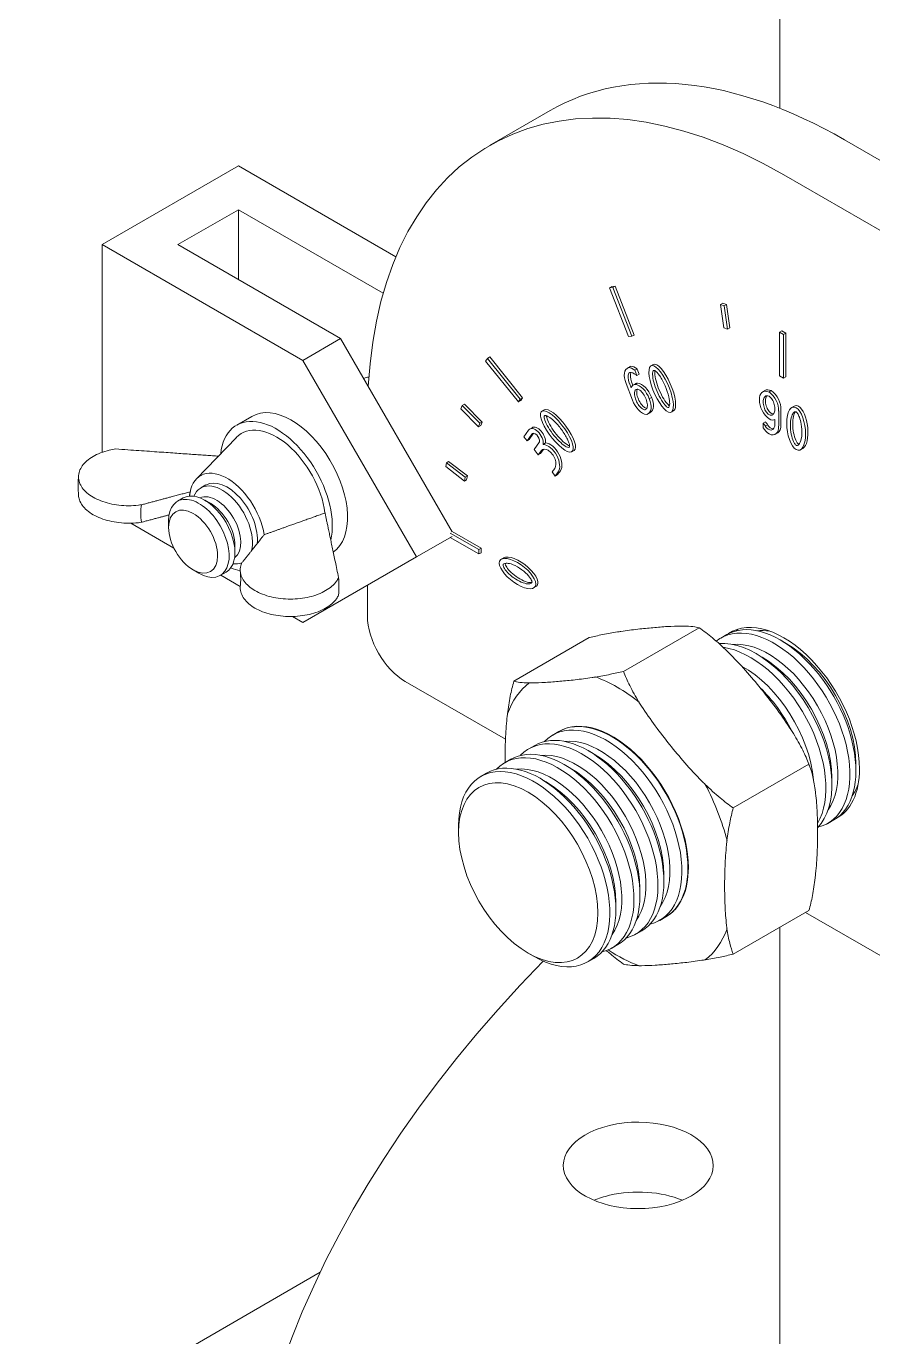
# Model space of a CAD drawing. Header units: inches. Extents: x -350577 to -266477, y -437959 to -377535.
# Drawn here: x -275366.5 to -275287.4, y -409727 to -409604.5 of the extents above; entities that cross this region are included whole.
import ezdxf

# ---------------------------------------------------------------- set-up
doc = ezdxf.new("R2010")
doc.units = ezdxf.units.IN
doc.header["$MEASUREMENT"] = 0
doc.layers.add('ORGINAL (itatec)', color=3, linetype='Continuous', lineweight=9)

msp = doc.modelspace()

# ---------------------------------------------------------------- linework, layer by layer
at = {"layer": 'ORGINAL (itatec)', "extrusion": (-5.55112e-17, 0.816497, 0.57735)}
for p, q in [((-275296.08, -409612.22), (-275296.08, -409468.18)), ((-275323.22, -409615.7), (-275317.56, -409612.43)), ((-275290.06, -409615.16), (-275280.87, -409620.46)), ((-275346.66, -409617.6), (-275359.39, -409624.95)), ((-275331.95, -409626.1), (-275346.66, -409617.6)), ((-275286.53, -409623.73), (-275295.72, -409618.42)), ((-275352.32, -409624.95), (-275346.66, -409621.69)), ((-275346.66, -409621.69), (-275333.14, -409629.49)), ((-275346.66, -409628.22), (-275346.66, -409621.69)), ((-275359.39, -409624.95), (-275340.65, -409635.77)), ((-275359.39, -409644.36), (-275359.39, -409624.95)), ((-275337.12, -409633.73), (-275352.32, -409624.95)), ((-275311.78, -409628.87), (-275312, -409628.99)), ((-275311.69, -409628.96), (-275312, -409628.99)), ((-275312, -409628.99), (-275310.23, -409633.55)), ((-275311.78, -409628.87), (-275311.48, -409628.84)), ((-275311.48, -409628.84), (-275311.69, -409628.96)), ((-275309.92, -409633.52), (-275311.69, -409628.96)), ((-275311.48, -409628.84), (-275309.71, -409633.4)), ((-275301.42, -409630.42), (-275301.63, -409630.54)), ((-275301.63, -409630.54), (-275301.32, -409632.73)), ((-275301.28, -409630.67), (-275301.63, -409630.54)), ((-275301.42, -409630.42), (-275301.07, -409630.55)), ((-275301.07, -409630.55), (-275301.28, -409630.67)), ((-275300.98, -409632.86), (-275301.28, -409630.67)), ((-275301.07, -409630.55), (-275300.76, -409632.74)), ((-275309.71, -409633.4), (-275309.92, -409633.52)), ((-275301.32, -409632.73), (-275300.98, -409632.86)), ((-275300.76, -409632.74), (-275300.98, -409632.86)), ((-275295.9, -409633.02), (-275296.11, -409633.14)), ((-275296.11, -409633.14), (-275296.11, -409637.22)), ((-275295.76, -409633.34), (-275296.11, -409633.14)), ((-275295.9, -409633.02), (-275295.54, -409633.22)), ((-275295.54, -409633.22), (-275295.76, -409633.34)), ((-275295.76, -409637.43), (-275295.76, -409633.34)), ((-275295.54, -409633.22), (-275295.54, -409637.3)), ((-275340.65, -409635.77), (-275337.12, -409633.73)), ((-275337.12, -409633.73), (-275326.69, -409651.79)), ((-275310.23, -409633.55), (-275309.92, -409633.52)), ((-275330.04, -409654.14), (-275340.65, -409635.77)), ((-275323.4, -409635.58), (-275323.58, -409635.83)), ((-275323.58, -409635.83), (-275320.52, -409639.64)), ((-275323.19, -409635.45), (-275323.4, -409635.58)), ((-275320.34, -409639.39), (-275323.4, -409635.58)), ((-275323.19, -409635.45), (-275320.13, -409639.26)), ((-275310.12, -409636.37), (-275310.33, -409636.49)), ((-275310.01, -409636.32), (-275310.22, -409636.45)), ((-275310.08, -409636.91), (-275310.2, -409636.97)), ((-275309.42, -409636.58), (-275309.64, -409636.7)), ((-275309.45, -409637.17), (-275309.64, -409636.7)), ((-275309.24, -409637.05), (-275309.45, -409637.17)), ((-275309.42, -409636.58), (-275309.24, -409637.05)), ((-275307.92, -409636.16), (-275308.13, -409636.28)), ((-275310.45, -409637.92), (-275309.85, -409639.49)), ((-275309.98, -409638.35), (-275310.15, -409637.9)), ((-275309.94, -409637.77), (-275309.82, -409638.09)), ((-275309.56, -409637.94), (-275309.77, -409638.06)), ((-275309.41, -409637.89), (-275309.62, -409638.01)), ((-275296.11, -409637.22), (-275295.76, -409637.43)), ((-275295.54, -409637.3), (-275295.76, -409637.43)), ((-275320.52, -409639.64), (-275320.34, -409639.39)), ((-275320.3, -409639.51), (-275320.52, -409639.64)), ((-275320.13, -409639.26), (-275320.34, -409639.39)), ((-275320.13, -409639.26), (-275320.3, -409639.51)), ((-275308.09, -409639.23), (-275308.3, -409639.35)), ((-275297.49, -409638.59), (-275297.7, -409638.71)), ((-275296.89, -409638.6), (-275297.1, -409638.72)), ((-275325.77, -409640), (-275325.89, -409640.31)), ((-275325.89, -409640.31), (-275324.23, -409641.97)), ((-275325.56, -409639.87), (-275325.77, -409640)), ((-275324.11, -409641.65), (-275325.77, -409640)), ((-275325.56, -409639.87), (-275323.9, -409641.53)), ((-275318.1, -409640.39), (-275318.32, -409640.51)), ((-275308.2, -409640.66), (-275308.41, -409640.78)), ((-275306.02, -409640.48), (-275306.23, -409640.6)), ((-275296.2, -409641.9), (-275296.2, -409640.5)), ((-275295.99, -409640.38), (-275295.99, -409641.78)), ((-275294.76, -409640.05), (-275294.98, -409640.17)), ((-275346.83, -409641.81), (-275345.41, -409641)), ((-275324.23, -409641.97), (-275324.11, -409641.65)), ((-275324.02, -409641.85), (-275324.23, -409641.97)), ((-275323.9, -409641.53), (-275324.11, -409641.65)), ((-275323.9, -409641.53), (-275324.02, -409641.85)), ((-275297.43, -409641.52), (-275297.65, -409641.64)), ((-275297.65, -409641.64), (-275297.65, -409642.07)), ((-275297.24, -409641.78), (-275297.45, -409641.9)), ((-275296.55, -409641.3), (-275296.55, -409641.7)), ((-275350.6, -409646.84), (-275346.86, -409642.98)), ((-275319.57, -409642.3), (-275320.01, -409642.92)), ((-275320.01, -409642.92), (-275319.71, -409643.29)), ((-275319.71, -409643.29), (-275319.27, -409642.67)), ((-275319.5, -409643.17), (-275319.71, -409643.29)), ((-275319.09, -409642.58), (-275319.5, -409643.17)), ((-275319.24, -409642.06), (-275319.45, -409642.19)), ((-275296.72, -409642.19), (-275296.9, -409642.3)), ((-275296.29, -409642.53), (-275296.5, -409642.66)), ((-275318.54, -409643.37), (-275319.05, -409644.11)), ((-275319.05, -409644.11), (-275318.66, -409644.6)), ((-275318.66, -409644.6), (-275318.4, -409644.22)), ((-275318.45, -409644.47), (-275318.66, -409644.6)), ((-275318.18, -409644.1), (-275318.45, -409644.47)), ((-275317.98, -409643.49), (-275318.19, -409643.62)), ((-275315.31, -409644.19), (-275315.52, -409644.31)), ((-275293.94, -409644), (-275294.16, -409644.12)), ((-275327.24, -409645.33), (-275327.3, -409645.69)), ((-275327.3, -409645.69), (-275325.56, -409647.05)), ((-275327.03, -409645.21), (-275327.24, -409645.33)), ((-275325.5, -409646.69), (-275327.24, -409645.33)), ((-275327.03, -409645.21), (-275325.28, -409646.57)), ((-275325.56, -409647.05), (-275325.5, -409646.69)), ((-275325.35, -409646.93), (-275325.56, -409647.05)), ((-275325.28, -409646.57), (-275325.5, -409646.69)), ((-275325.28, -409646.57), (-275325.35, -409646.93)), ((-275317.12, -409645.86), (-275317.37, -409646.2)), ((-275317.37, -409646.2), (-275317.07, -409646.58)), ((-275317.07, -409646.58), (-275316.8, -409646.2)), ((-275316.85, -409646.45), (-275317.07, -409646.58)), ((-275316.59, -409646.08), (-275316.85, -409646.45)), ((-275349.72, -409647.41), (-275350.19, -409647.68)), ((-275351.82, -409648.62), (-275352.36, -409648.94)), ((-275349.28, -409649.13), (-275349.82, -409648.82)), ((-275356.72, -409650.99), (-275352.7, -409653.31)), ((-275353.19, -409651.39), (-275353.19, -409650.77)), ((-275326.7, -409651.77), (-275324, -409653.33)), ((-275330.04, -409654.14), (-275326.71, -409652.22)), ((-275324.22, -409653.45), (-275326.89, -409651.91)), ((-275326.88, -409652.32), (-275324.22, -409653.86)), ((-275346.99, -409653.09), (-275346.99, -409653.72)), ((-275340.65, -409660.27), (-275330.04, -409654.14)), ((-275324, -409653.33), (-275324.22, -409653.45)), ((-275324.22, -409653.86), (-275324.22, -409653.45)), ((-275324, -409653.74), (-275324.22, -409653.86)), ((-275324, -409653.33), (-275324, -409653.74)), ((-275321.89, -409654.23), (-275322.11, -409654.35)), ((-275350.9, -409655.35), (-275350.36, -409655.67)), ((-275347.82, -409655.55), (-275348.36, -409655.87)), ((-275348.32, -409655.84), (-275346.5, -409656.89)), ((-275334.61, -409659.66), (-275334.61, -409656.78)), ((-275318.88, -409656.91), (-275319.09, -409657.04)), ((-275341.62, -409659.71), (-275340.65, -409660.27)), ((-275303.64, -409660.76), (-275310.69, -409664.83)), ((-275303.64, -409660.76), (-275303.64, -409660.76)), ((-275303.64, -409660.76), (-275303.64, -409660.76)), ((-275301.06, -409661.4), (-275301.62, -409661.72)), ((-275313.89, -409661.68), (-275320.94, -409665.75)), ((-275313.89, -409661.68), (-275313.89, -409661.68)), ((-275295.5, -409662.22), (-275296.06, -409661.89)), ((-275297.74, -409663.51), (-275298.3, -409663.19)), ((-275310.69, -409664.83), (-275310.69, -409664.83)), ((-275310.69, -409664.83), (-275310.69, -409664.83)), ((-275321.72, -409671.18), (-275331.08, -409665.78)), ((-275320.94, -409665.75), (-275320.94, -409665.75)), ((-275320.94, -409665.75), (-275320.94, -409665.75)), ((-275319.5, -409665.91), (-275319.5, -409665.91)), ((-275313.31, -409665.36), (-275313.31, -409665.36)), ((-275309.25, -409667.7), (-275309.25, -409667.7)), ((-275316.75, -409670.46), (-275317.31, -409670.78)), ((-275311.19, -409671.28), (-275311.75, -409670.95)), ((-275318.99, -409671.75), (-275319.55, -409672.07)), ((-275313.43, -409672.57), (-275313.99, -409672.25)), ((-275321.23, -409673.04), (-275321.79, -409673.37)), ((-275315.67, -409673.86), (-275316.23, -409673.54)), ((-275293.38, -409673.52), (-275300.44, -409677.59)), ((-275293.38, -409673.52), (-275293.38, -409673.52)), ((-275293.38, -409673.52), (-275293.38, -409673.52)), ((-275288.99, -409673.49), (-275288.99, -409674.14)), ((-275323.48, -409674.34), (-275324.04, -409674.66)), ((-275317.92, -409675.16), (-275318.48, -409674.83)), ((-275291.23, -409674.79), (-275291.23, -409675.43)), ((-275303.06, -409675.4), (-275303.06, -409675.4)), ((-275300.44, -409677.59), (-275300.44, -409677.59)), ((-275300.44, -409677.59), (-275300.44, -409677.59)), ((-275291.06, -409678.72), (-275291.62, -409679.04)), ((-275326.11, -409679.89), (-275326.11, -409679.24)), ((-275301.03, -409680.64), (-275301.03, -409680.64)), ((-275304.68, -409682.55), (-275304.68, -409683.2)), ((-275306.92, -409683.85), (-275306.92, -409684.49)), ((-275309.16, -409685.14), (-275309.16, -409685.79)), ((-275311.4, -409686.43), (-275311.4, -409687.08)), ((-275293.38, -409687.19), (-275300.44, -409691.26)), ((-275168.44, -409759.68), (-275293.69, -409687.36)), ((-275293.38, -409687.19), (-275293.38, -409687.19)), ((-275306.75, -409687.78), (-275307.31, -409688.1)), ((-275308.99, -409689.07), (-275309.55, -409689.39)), ((-275301.03, -409688.89), (-275301.03, -409688.89)), ((-275296.08, -409758.56), (-275296.08, -409688.75)), ((-275311.23, -409690.37), (-275311.79, -409690.69)), ((-275319.6, -409691.16), (-275319.04, -409691.49)), ((-275313.48, -409691.66), (-275314.04, -409691.98)), ((-275310.69, -409692.18), (-275310.69, -409692.18)), ((-275310.69, -409692.18), (-275310.69, -409692.18)), ((-275303.06, -409691.78), (-275303.06, -409691.78)), ((-275300.44, -409691.26), (-275300.44, -409691.26)), ((-275300.44, -409691.26), (-275300.44, -409691.26)), ((-275607.95, -409876.26), (-275339.02, -409720.99))]:
    msp.add_line(p, q, dxfattribs=at)
at = {"layer": 'ORGINAL (itatec)'}
for centre, major_axis, ratio, start_param, end_param in [((-275295.72, -409663.33), (-27.5, 47.63), 0.57735, -0.785398, 0.724686), ((-275309.61, -409637.74), (-0.72, 1.25), 0.57735, -0.141741, 1.388186), ((-275309.84, -409637.47), (-0.563, 0.975), 0.57735, -1.039213, -0.276104), ((-275309.19, -409637.71), (0.61, -1.06), 0.57735, -2.70832, -1.832596), ((-275307.18, -409638.44), (-0.92, 2.17), 0.312199, -3.242125545073279, 3.041059762106308), ((-275309.21, -409639.04), (-0.563, 0.976), 0.57735, -0.24748, 0.515602), ((-275309.22, -409639.33), (-0.72, 1.25), 0.57735, -1.90853, -0.385113), ((-275308.93, -409639.51), (0.72, -1.25), 0.57735, -1.91397, -0.379673), ((-275309.13, -409639.53), (0.72, -1.24), 0.57735, -0.145127, 1.391573), ((-275296.98, -409639.96), (-0.72, 1.24), 0.57735, -0.668726, 0.867974), ((-275296.97, -409640.15), (0.72, -1.25), 0.57735, -2.432129, -0.908712), ((-275297.22, -409639.82), (-0.72, 1.25), 0.57735, -2.437569, -0.903272), ((-275316.92, -409642.41), (1.42, -1.88), 0.312199, -3.041059762106488, 3.242125545073098), ((-275294.57, -409642.15), (0.27, -2.02), 0.416622, -3.452255772542332, 2.830929534637255), ((-275318.93, -409643.1), (-0.525, 0.909), 0.57735, -2.468655, 0.261799), ((-275295.18, -409639.06), (2.8, -4.85), 0.57735, -1.391026, -1.332671), ((-275296.91, -409641.5), (0.374, -0.648), 0.57735, -1.465033, -0.388064), ((-275297.11, -409640.32), (0.563, -0.976), 0.57735, -0.771079, -0.007997), ((-275297.22, -409641.41), (0.72, -1.25), 0.57735, -0.665339, 0.864588), ((-275297.09, -409641.73), (0.563, -0.975), 0.57735, -1.562812, -0.799703), ((-275317.75, -409645.03), (0.77, -1.34), 0.57735, 0.261799, 2.773011), ((-275317.54, -409644.9), (-0.528, 0.915), 0.57735, 0.202222, 0.261799), ((-275349.82, -409652.09), (2, -3.46), 0.57735, 0, 3.141593), ((-275347.72, -409650.88), (2.5, -4.33), 0.57735, -2.557552, -2.454819), ((-275348.19, -409651.15), (-2, 3.46), 0.57735, -2.61801, 0.418799), ((-275351.04, -409652.79), (3.36, -5.81), 0.57735, -2.505781, -2.206608), ((-275350.36, -409652.4), (2, -3.46), 0.57735, -0.785398, 3.926991), ((-275350.9, -409652.71), (-1.62, 2.8), 0.57735, 0.785398, 7.068583), ((-275348.73, -409651.46), (1.62, -2.8), 0.57735, 0.060108, 3.081485), ((-275349.28, -409651.77), (-1.62, 2.8), 0.57735, -2.356194, -0.785398), ((-275320.6, -409655.69), (1.62, -1.25), 0.416622, -2.830929534637253, 3.452255772542333), ((-275348.19, -409651.15), (2, -3.46), 0.57735, -0.418799, -0.077967), ((-275347.72, -409650.88), (-7.38, 12.78), 0.57735, -2.424005, -2.288384), ((-275331.08, -409661.7), (2.5, -4.33), 0.57735, -2.356194, -0.785398), ((-275296.06, -409670.06), (5, -8.66), 0.57735, 0, 3.141593), ((-275296.62, -409670.38), (5, -8.66), 0.57735, -0.168937, 3.228481), ((-275294.38, -409669.09), (-5, 8.66), 0.57735, 0.13473, 0.168937), ((-275294.94, -409669.41), (-4.6, 7.97), 0.57735, -0.458989, -0.249616), ((-275298.3, -409671.35), (5, -8.66), 0.57735, 0.159715, 2.869596), ((-275298.86, -409671.67), (5, -8.66), 0.57735, 0.309801, 2.721243), ((-275297.18, -409670.7), (4.6, -7.97), 0.57735, 0.249616, 2.891976), ((-275299.42, -409672), (-4.6, 7.97), 0.57735, -2.25771, -0.746253), ((-275311.28, -409678.85), (-7.68, 13.3), 0.57735, 0.073563, 0.450035), ((-275311.28, -409678.85), (-7.68, 13.3), 0.57735, -0.973634, -0.597162), ((-275311.75, -409679.12), (5, -8.66), 0.57735, 0, 3.141593), ((-275312.31, -409679.44), (5, -8.66), 0.57735, -0.168937, 3.310529), ((-275310.07, -409678.15), (-5, 8.66), 0.57735, 0.164456, 0.168937), ((-275310.63, -409678.47), (-4.6, 7.97), 0.57735, -0.269906, -0.249616), ((-275316.23, -409681.71), (5, -8.66), 0.57735, 0, 3.141593), ((-275314.55, -409680.73), (5, -8.66), 0.57735, -0.168937, 3.310529), ((-275313.99, -409680.41), (5, -8.66), 0.57735, 0, 3.141593), ((-275312.87, -409679.76), (4.6, -7.97), 0.57735, 0.249616, 2.891976), ((-275316.79, -409682.03), (5, -8.66), 0.57735, -0.168937, 3.310529), ((-275315.11, -409681.06), (4.6, -7.97), 0.57735, 0.249616, 2.891976), ((-275319.04, -409683.32), (5, -8.66), 0.57735, -0.785398, 3.926991), ((-275318.48, -409683), (5, -8.66), 0.57735, 0, 3.141593), ((-275317.36, -409682.35), (4.6, -7.97), 0.57735, 0.249616, 2.891976), ((-275319.6, -409683.65), (4.6, -7.97), 0.57735, -0.785398, 5.497787), ((-275311.28, -409678.85), (-7.68, 13.3), 0.57735, -2.020832, -1.64436), ((-275294.94, -409669.41), (4.6, -7.97), 0.57735, 0.249616, 0.458989), ((-275294.38, -409669.09), (5, -8.66), 0.57735, -0.168937, -0.13473), ((-275310.63, -409678.47), (4.6, -7.97), 0.57735, 0.249616, 0.269906), ((-275310.07, -409678.15), (5, -8.66), 0.57735, -0.168937, -0.164456), ((-275311.28, -409678.85), (7.68, -13.3), 0.57735, 0.073563, 0.450035), ((-275311.28, -409678.85), (7.68, -13.3), 0.57735, -0.863404, -0.597162), ((-275124.08, -409755.29), (-223, 0), 0.57735, -0.514678, 1.963495), ((-275309.32, -409711), (7, 0), 0.57735, -4.31969, 1.963495)]:
    msp.add_ellipse(centre, major_axis=major_axis, ratio=ratio, start_param=start_param, end_param=end_param, dxfattribs=at)
at = {"layer": 'ORGINAL (itatec)', "extrusion": (3.29081e-16, 3.18193e-16, -1)}
msp.add_ellipse((-275290.06, -409660.06), major_axis=(-27.5, 47.63), ratio=0.57735, start_param=0, end_param=0.785398, dxfattribs=at)
at = {"layer": 'ORGINAL (itatec)', "extrusion": (6.09555e-17, 2.27489e-16, -1)}
msp.add_ellipse((-275309.41, -409637.83), major_axis=(-0.61, 1.06), ratio=0.57735, start_param=-1.308997, end_param=-0.372984, dxfattribs=at)
at = {"layer": 'ORGINAL (itatec)', "extrusion": (3.494e-16, 3.94022e-16, -1)}
for centre, major_axis, start_param, end_param in [((-275309.77, -409637.58), (-0.374, 0.648), -0.160598, 0.941434), ((-275310.69, -409678.51), (-8.37, 14.5), -0.261825, -0.261774)]:
    msp.add_ellipse(centre, major_axis=major_axis, ratio=0.57735, start_param=start_param, end_param=end_param, dxfattribs=at)
at = {"layer": 'ORGINAL (itatec)', "extrusion": (2.05178e-16, 3.10756e-16, -1)}
msp.add_ellipse((-275309.4, -409637.62), major_axis=(-0.72, 1.25), ratio=0.57735, start_param=0, end_param=0.141741, dxfattribs=at)
at = {"layer": 'ORGINAL (itatec)', "extrusion": (-1.55378e-16, 1.02589e-16, -1)}
msp.add_ellipse((-275309.62, -409637.35), major_axis=(-0.563, 0.975), ratio=0.57735, start_param=0.276104, end_param=1.039213, dxfattribs=at)
at = {"layer": 'ORGINAL (itatec)', "extrusion": (1.60822e-16, 2.21048e-16, -1)}
msp.add_ellipse((-275309.78, -409641.54), major_axis=(2.8, -4.85), ratio=0.57735, start_param=-2.33252, end_param=-2.274166, dxfattribs=at)
at = {"layer": 'ORGINAL (itatec)', "extrusion": (1.46979e-16, 3.63966e-16, -1)}
msp.add_ellipse((-275306.97, -409638.32), major_axis=(-0.92, 2.17), ratio=0.312199, start_param=-0.03826, end_param=3.103332, dxfattribs=at)
at = {"layer": 'ORGINAL (itatec)', "extrusion": (2.53252e-16, 3.38511e-16, -1)}
for centre, major_axis, start_param, end_param in [((-275332.52, -409642.1), (-2.62, 4.55), 0.067395, 0.227537), ((-275297.74, -409671.03), (4.6, -7.97), -2.356194, -0.785398)]:
    msp.add_ellipse(centre, major_axis=major_axis, ratio=0.57735, start_param=start_param, end_param=end_param, dxfattribs=at)
at = {"layer": 'ORGINAL (itatec)', "extrusion": (5.72369e-17, 2.89441e-16, -1)}
for centre, major_axis, end_param in [((-275309, -409638.91), (-0.563, 0.976), 0.24748), ((-275347.72, -409650.88), (-2, 3.46), 2.474785)]:
    msp.add_ellipse(centre, major_axis=major_axis, ratio=0.57735, start_param=0, end_param=end_param, dxfattribs=at)
at = {"layer": 'ORGINAL (itatec)', "extrusion": (2.29215e-16, 3.24633e-16, -1)}
for centre, major_axis, start_param, end_param in [((-275309.01, -409639.2), (-0.72, 1.25), 0.385113, 1.90853), ((-275308.92, -409639.41), (0.72, -1.24), -1.391573, 0)]:
    msp.add_ellipse(centre, major_axis=major_axis, ratio=0.57735, start_param=start_param, end_param=end_param, dxfattribs=at)
at = {"layer": 'ORGINAL (itatec)', "extrusion": (2.5697e-16, 2.76559e-16, -1)}
msp.add_ellipse((-275296.77, -409639.83), major_axis=(-0.72, 1.24), ratio=0.57735, start_param=0, end_param=0.668726, dxfattribs=at)
at = {"layer": 'ORGINAL (itatec)', "extrusion": (1.0903e-16, 2.55245e-16, -1)}
for centre, major_axis, start_param, end_param in [((-275297.01, -409639.7), (0.72, -1.25), -2.238321, -0.704024), ((-275318.72, -409642.97), (-0.525, 0.909), 0, 2.468655), ((-275297.12, -409641.62), (0.374, -0.648), 0.363001, 1.465033)]:
    msp.add_ellipse(centre, major_axis=major_axis, ratio=0.57735, start_param=start_param, end_param=end_param, dxfattribs=at)
at = {"layer": 'ORGINAL (itatec)', "extrusion": (1.12748e-16, 1.93293e-16, -1)}
for centre, major_axis, start_param, end_param in [((-275341.71, -409647.41), (-3.7, 6.41), 0, 3.085176), ((-275318.93, -409643.1), (-0.28, 0.485), -0.261799, 2.468655), ((-275311.19, -409678.79), (4.6, -7.97), -2.356194, -2.303784), ((-275311.28, -409678.85), (7.68, -13.3), -0.450035, -0.073563)]:
    msp.add_ellipse(centre, major_axis=major_axis, ratio=0.57735, start_param=start_param, end_param=end_param, dxfattribs=at)
at = {"layer": 'ORGINAL (itatec)', "extrusion": (1.88295e-16, 2.11338e-16, -1)}
msp.add_ellipse((-275316.71, -409642.29), major_axis=(1.42, -1.88), ratio=0.312199, start_param=-3.103332, end_param=0.03826, dxfattribs=at)
at = {"layer": 'ORGINAL (itatec)', "extrusion": (2.52063e-16, 3.13744e-16, -1)}
for start_param, end_param in [(2.971686, 3.452256), (-2.83093, -0.169906)]:
    msp.add_ellipse((-275294.35, -409642.02), major_axis=(0.27, -2.02), ratio=0.416622, start_param=start_param, end_param=end_param, dxfattribs=at)
at = {"layer": 'ORGINAL (itatec)', "extrusion": (4.04911e-16, 2.97874e-16, -1)}
msp.add_ellipse((-275343.13, -409648.22), major_axis=(-3.7, 6.41), ratio=0.57735, start_param=-0.662249, end_param=2.593965, dxfattribs=at)
at = {"layer": 'ORGINAL (itatec)', "extrusion": (1.57104e-16, 2.83e-16, -1)}
for centre, major_axis, start_param, end_param in [((-275343.13, -409648.22), (-3.25, 5.63), -0.163911, 2.201735), ((-275310.69, -409678.5), (8.37, -14.5), -2.35622, -2.356169)]:
    msp.add_ellipse(centre, major_axis=major_axis, ratio=0.57735, start_param=start_param, end_param=end_param, dxfattribs=at)
at = {"layer": 'ORGINAL (itatec)', "extrusion": (8.1274e-17, 3.03319e-16, -1)}
for centre, major_axis, start_param, end_param in [((-275295.39, -409639.18), (-2.8, 4.85), -1.808921, -1.750567), ((-275310.69, -409678.51), (-8.37, 14.5), -2.35622, -2.356169)]:
    msp.add_ellipse(centre, major_axis=major_axis, ratio=0.57735, start_param=start_param, end_param=end_param, dxfattribs=at)
at = {"layer": 'ORGINAL (itatec)', "extrusion": (3.05044e-16, 3.04315e-16, -1)}
msp.add_ellipse((-275297.41, -409641.2), major_axis=(0.61, -1.06), ratio=0.57735, start_param=-0.785398, end_param=0.150615, dxfattribs=at)
at = {"layer": 'ORGINAL (itatec)', "extrusion": (3.12481e-16, 1.80411e-16, -1)}
msp.add_ellipse((-275297.01, -409641.29), major_axis=(0.72, -1.25), ratio=0.57735, start_param=-0.864588, end_param=0, dxfattribs=at)
at = {"layer": 'ORGINAL (itatec)', "extrusion": (-7.43708e-18, 1.23904e-16, -1)}
msp.add_ellipse((-275317.75, -409645.03), major_axis=(-0.528, 0.915), ratio=0.57735, start_param=-0.261799, end_param=2.932223, dxfattribs=at)
at = {"layer": 'ORGINAL (itatec)', "extrusion": (8.49925e-17, 2.41367e-16, -1)}
for centre, major_axis, start_param, end_param in [((-275317.54, -409644.9), (-0.77, 1.34), 0.368582, 2.879793), ((-275299.98, -409672.32), (4.6, -7.97), -2.037444, -1.480166), ((-275313.43, -409680.09), (4.6, -7.97), -2.356194, -0.785398)]:
    msp.add_ellipse(centre, major_axis=major_axis, ratio=0.57735, start_param=start_param, end_param=end_param, dxfattribs=at)
at = {"layer": 'ORGINAL (itatec)', "extrusion": (1.16467e-16, 1.31341e-16, -1)}
msp.add_ellipse((-275347.72, -409650.88), major_axis=(-2.5, 4.33), ratio=0.57735, start_param=-0.686773, end_param=2.154837, dxfattribs=at)
at = {"layer": 'ORGINAL (itatec)', "extrusion": (1.0528e-16, 4.09442e-16, -1)}
msp.add_ellipse((-275320.39, -409655.57), major_axis=(1.62, -1.25), ratio=0.416622, start_param=-2.971686, end_param=0.169906, dxfattribs=at)
at = {"layer": 'ORGINAL (itatec)', "extrusion": (3.31999e-17, 2.75563e-16, -1)}
msp.add_ellipse((-275347.72, -409650.88), major_axis=(-2.5, 4.33), ratio=0.57735, start_param=-2.709254, end_param=-2.454819, dxfattribs=at)
at = {"layer": 'ORGINAL (itatec)', "extrusion": (2.32933e-16, 2.62682e-16, -1)}
msp.add_ellipse((-275295.72, -409669.86), major_axis=(-5, 8.66), ratio=0.57735, start_param=-0.033818, end_param=2.356194, dxfattribs=at)
at = {"layer": 'ORGINAL (itatec)', "extrusion": (2.08896e-16, 2.48804e-16, -1)}
for centre, major_axis, start_param, end_param in [((-275295.5, -409669.73), (4.6, -7.97), -2.356194, -0.785398), ((-275311.28, -409678.85), (7.68, -13.3), -1.497233, -1.120761), ((-275310.69, -409678.51), (8.37, -14.5), -1.309023, -1.308971)]:
    msp.add_ellipse(centre, major_axis=major_axis, ratio=0.57735, start_param=start_param, end_param=end_param, dxfattribs=at)
at = {"layer": 'ORGINAL (itatec)', "extrusion": (1.84859e-16, 2.34926e-16, -1)}
for centre, major_axis, start_param, end_param in [((-275311.28, -409678.85), (7.68, -13.3), -2.54443, -2.167958), ((-275310.69, -409678.5), (8.37, -14.5), -0.261825, -0.261774)]:
    msp.add_ellipse(centre, major_axis=major_axis, ratio=0.57735, start_param=start_param, end_param=end_param, dxfattribs=at)
at = {"layer": 'ORGINAL (itatec)', "extrusion": (2.77556e-17, -4.80741e-17, -1)}
msp.add_ellipse((-275311.71, -409679.09), major_axis=(-5, 8.66), ratio=0.57735, start_param=-0.008412, end_param=2.356194, dxfattribs=at)
at = {"layer": 'ORGINAL (itatec)', "extrusion": (3.08763e-16, 2.42363e-16, -1)}
for centre in [(-275315.67, -409681.38), (-275317.92, -409682.68)]:
    msp.add_ellipse(centre, major_axis=(4.6, -7.97), ratio=0.57735, start_param=-2.356194, end_param=-0.785398, dxfattribs=at)
at = {"layer": 'ORGINAL (itatec)', "extrusion": (1.05311e-16, 3.17196e-16, -1)}
msp.add_ellipse((-275295.72, -409669.86), major_axis=(5, -8.66), ratio=0.57735, start_param=-0.785398, end_param=0.033818, dxfattribs=at)
at = {"layer": 'ORGINAL (itatec)', "extrusion": (3.328e-16, 2.56241e-16, -1)}
msp.add_ellipse((-275311.19, -409678.79), major_axis=(4.6, -7.97), ratio=0.57735, start_param=-0.837809, end_param=-0.785398, dxfattribs=at)
at = {"layer": 'ORGINAL (itatec)', "extrusion": (2.77289e-16, 3.52389e-16, -1)}
msp.add_ellipse((-275311.71, -409679.09), major_axis=(5, -8.66), ratio=0.57735, start_param=-0.785398, end_param=0.008412, dxfattribs=at)
at = {"layer": 'ORGINAL (itatec)', "extrusion": (2.16318e-17, -1.11022e-16, -1)}
msp.add_ellipse((-275309.32, -409717.53), major_axis=(7, 0), ratio=0.57735, start_param=-2.200636, end_param=-1.963495, dxfattribs=at)
at = {"layer": 'ORGINAL (itatec)', "extrusion": (-2.95227e-17, 1.66533e-16, -1)}
msp.add_ellipse((-275309.32, -409717.53), major_axis=(7, 0), ratio=0.57735, start_param=-1.963495, end_param=-0.940957, dxfattribs=at)
at = {"layer": 'ORGINAL (itatec)'}
for points, knots in [([(-275306.51, -409640.18), (-275306.52, -409640.18), (-275306.54, -409640.18), (-275306.59, -409640.16), (-275306.62, -409640.14), (-275306.72, -409640.06), (-275306.77, -409640.01), (-275306.96, -409639.79), (-275307.11, -409639.57), (-275307.4, -409639.06), (-275307.54, -409638.76), (-275307.77, -409638.17), (-275307.86, -409637.87), (-275307.97, -409637.35), (-275307.99, -409637.12), (-275307.97, -409636.87), (-275307.95, -409636.8), (-275307.91, -409636.72), (-275307.89, -409636.71), (-275307.86, -409636.7), (-275307.84, -409636.7), (-275307.79, -409636.71), (-275307.76, -409636.73), (-275307.66, -409636.81), (-275307.6, -409636.86), (-275307.47, -409637.02), (-275307.39, -409637.11), (-275307.15, -409637.47), (-275306.97, -409637.8), (-275306.67, -409638.5), (-275306.54, -409638.86), (-275306.41, -409639.42), (-275306.39, -409639.64), (-275306.38, -409639.93), (-275306.4, -409640.02), (-275306.44, -409640.13), (-275306.46, -409640.16), (-275306.48, -409640.18), (-275306.49, -409640.18), (-275306.51, -409640.18)], [0, 0, 0, 0, 0.222222, 0.222222, 0.444445, 0.444445, 0.666667, 0.666667, 1.122754, 1.122754, 1.578841, 1.578841, 2.034928, 2.034928, 2.491015, 2.491015, 2.781788, 2.781788, 3.072562, 3.072562, 3.315577, 3.315577, 3.558592, 3.558592, 3.801608, 3.801608, 4.044623, 4.044623, 4.584711, 4.584711, 5.1248, 5.1248, 5.531628, 5.531628, 5.852597, 5.852597, 6.110381, 6.110381, 6.283185, 6.283185, 6.283185, 6.283185]), ([(-275307.75, -409636.74), (-275307.76, -409636.77), (-275307.76, -409636.81), (-275307.78, -409637), (-275307.76, -409637.22), (-275307.65, -409637.75), (-275307.56, -409638.05), (-275307.33, -409638.64), (-275307.19, -409638.94), (-275306.9, -409639.45), (-275306.75, -409639.67), (-275306.56, -409639.88), (-275306.5, -409639.94), (-275306.44, -409639.99), (-275306.42, -409640.01), (-275306.4, -409640.02)], [-2.613722, -2.613722, -2.613722, -2.613722, -2.491015, -2.491015, -2.034928, -2.034928, -1.578841, -1.578841, -1.122754, -1.122754, -0.666667, -0.666667, -0.444445, -0.444445, -0.342526, -0.342526, -0.342526, -0.342526]), ([(-275308.7, -409640.38), (-275308.71, -409640.38), (-275308.73, -409640.38), (-275308.82, -409640.37), (-275308.91, -409640.33), (-275309.11, -409640.17), (-275309.23, -409640.04), (-275309.43, -409639.73), (-275309.52, -409639.55), (-275309.64, -409639.2), (-275309.67, -409639.02), (-275309.67, -409638.73), (-275309.65, -409638.62), (-275309.56, -409638.49), (-275309.49, -409638.45), (-275309.35, -409638.46), (-275309.26, -409638.49), (-275309.06, -409638.64), (-275308.95, -409638.75), (-275308.75, -409639.05), (-275308.65, -409639.22), (-275308.52, -409639.58), (-275308.48, -409639.76), (-275308.46, -409640.06), (-275308.49, -409640.18), (-275308.57, -409640.33), (-275308.63, -409640.37), (-275308.7, -409640.38)], [-6.283185, -6.283185, -6.283185, -6.283185, -6.173615, -6.173615, -5.659147, -5.659147, -5.14468, -5.14468, -4.630212, -4.630212, -4.115744, -4.115744, -3.601276, -3.601276, -3.086808, -3.086808, -2.57234, -2.57234, -2.057872, -2.057872, -1.543404, -1.543404, -1.028936, -1.028936, -0.514468, -0.514468, 0, 0, 0, 0]), ([(-275309.4, -409638.46), (-275309.44, -409638.53), (-275309.46, -409638.63), (-275309.46, -409638.9), (-275309.43, -409639.07), (-275309.3, -409639.43), (-275309.21, -409639.61), (-275309.01, -409639.92), (-275308.9, -409640.04), (-275308.7, -409640.21), (-275308.61, -409640.25), (-275308.53, -409640.26), (-275308.53, -409640.26), (-275308.53, -409640.26)], [3.657273, 3.657273, 3.657273, 3.657273, 4.115744, 4.115744, 4.630212, 4.630212, 5.14468, 5.14468, 5.659147, 5.659147, 6.173615, 6.173615, 6.184872, 6.184872, 6.184872, 6.184872]), ([(-275297.1, -409639.12), (-275297.08, -409639.13), (-275297.06, -409639.14), (-275296.97, -409639.22), (-275296.88, -409639.31), (-275296.73, -409639.55), (-275296.66, -409639.71), (-275296.56, -409640.05), (-275296.54, -409640.22), (-275296.56, -409640.53), (-275296.6, -409640.66), (-275296.72, -409640.84), (-275296.8, -409640.89), (-275296.96, -409640.91), (-275297.04, -409640.88), (-275297.2, -409640.78), (-275297.29, -409640.69), (-275297.45, -409640.46), (-275297.52, -409640.31), (-275297.62, -409639.98), (-275297.65, -409639.8), (-275297.64, -409639.48), (-275297.61, -409639.35), (-275297.5, -409639.15), (-275297.42, -409639.09), (-275297.26, -409639.06), (-275297.18, -409639.08), (-275297.1, -409639.12)], [-6.283185, -6.283185, -6.283185, -6.283185, -6.173615, -6.173615, -5.659147, -5.659147, -5.14468, -5.14468, -4.630212, -4.630212, -4.115744, -4.115744, -3.601276, -3.601276, -3.086808, -3.086808, -2.57234, -2.57234, -2.057872, -2.057872, -1.543404, -1.543404, -1.028936, -1.028936, -0.514468, -0.514468, 0, 0, 0, 0]), ([(-275297.3, -409639.07), (-275297.32, -409639.09), (-275297.33, -409639.11), (-275297.4, -409639.22), (-275297.43, -409639.36), (-275297.44, -409639.68), (-275297.41, -409639.86), (-275297.31, -409640.19), (-275297.23, -409640.34), (-275297.08, -409640.57), (-275296.99, -409640.65), (-275296.84, -409640.76), (-275296.76, -409640.78), (-275296.68, -409640.78)], [0.922037, 0.922037, 0.922037, 0.922037, 1.028936, 1.028936, 1.543404, 1.543404, 2.057872, 2.057872, 2.57234, 2.57234, 3.086808, 3.086808, 3.577082, 3.577082, 3.577082, 3.577082]), ([(-275294.57, -409640.59), (-275294.55, -409640.59), (-275294.54, -409640.6), (-275294.5, -409640.64), (-275294.47, -409640.68), (-275294.38, -409640.82), (-275294.32, -409640.94), (-275294.2, -409641.26), (-275294.13, -409641.49), (-275294.04, -409642.04), (-275294.02, -409642.38), (-275294.05, -409642.98), (-275294.11, -409643.24), (-275294.23, -409643.51), (-275294.27, -409643.57), (-275294.35, -409643.67), (-275294.39, -409643.7), (-275294.47, -409643.73), (-275294.5, -409643.73), (-275294.55, -409643.72), (-275294.56, -409643.71), (-275294.6, -409643.68), (-275294.63, -409643.65), (-275294.72, -409643.54), (-275294.77, -409643.45), (-275294.9, -409643.16), (-275294.97, -409642.92), (-275295.08, -409642.4), (-275295.1, -409642.12), (-275295.11, -409641.58), (-275295.08, -409641.33), (-275294.98, -409640.92), (-275294.9, -409640.77), (-275294.79, -409640.63), (-275294.75, -409640.6), (-275294.68, -409640.57), (-275294.65, -409640.57), (-275294.6, -409640.57), (-275294.58, -409640.58), (-275294.57, -409640.59)], [-6.283185, -6.283185, -6.283185, -6.283185, -6.110381, -6.110381, -5.852597, -5.852597, -5.531628, -5.531628, -5.1248, -5.1248, -4.584711, -4.584711, -4.044623, -4.044623, -3.801608, -3.801608, -3.558592, -3.558592, -3.315577, -3.315577, -3.072562, -3.072562, -2.781788, -2.781788, -2.491015, -2.491015, -2.034928, -2.034928, -1.578841, -1.578841, -1.122754, -1.122754, -0.666667, -0.666667, -0.444445, -0.444445, -0.222222, -0.222222, 0, 0, 0, 0]), ([(-275294.62, -409640.57), (-275294.7, -409640.66), (-275294.77, -409640.81), (-275294.87, -409641.21), (-275294.89, -409641.46), (-275294.89, -409641.99), (-275294.86, -409642.28), (-275294.76, -409642.8), (-275294.68, -409643.04), (-275294.55, -409643.33), (-275294.5, -409643.41), (-275294.42, -409643.53), (-275294.39, -409643.56), (-275294.35, -409643.59), (-275294.33, -409643.6), (-275294.31, -409643.6), (-275294.3, -409643.6), (-275294.3, -409643.6)], [0.687783, 0.687783, 0.687783, 0.687783, 1.122754, 1.122754, 1.578841, 1.578841, 2.034928, 2.034928, 2.491015, 2.491015, 2.781788, 2.781788, 3.072562, 3.072562, 3.315577, 3.315577, 3.364068, 3.364068, 3.364068, 3.364068]), ([(-275318.09, -409640.96), (-275318.08, -409640.95), (-275318.08, -409640.94), (-275318.04, -409640.92), (-275318.01, -409640.92), (-275317.9, -409640.94), (-275317.81, -409640.98), (-275317.56, -409641.13), (-275317.39, -409641.26), (-275316.97, -409641.65), (-275316.71, -409641.94), (-275316.26, -409642.55), (-275316.07, -409642.87), (-275315.88, -409643.26), (-275315.83, -409643.37), (-275315.76, -409643.56), (-275315.74, -409643.65), (-275315.73, -409643.77), (-275315.73, -409643.81), (-275315.74, -409643.86), (-275315.75, -409643.87), (-275315.77, -409643.89), (-275315.79, -409643.9), (-275315.89, -409643.9), (-275315.96, -409643.88), (-275316.18, -409643.77), (-275316.37, -409643.64), (-275316.76, -409643.28), (-275316.98, -409643.06), (-275317.38, -409642.56), (-275317.57, -409642.29), (-275317.86, -409641.79), (-275317.98, -409641.55), (-275318.07, -409641.28), (-275318.09, -409641.2), (-275318.11, -409641.08), (-275318.11, -409641.04), (-275318.11, -409640.98), (-275318.1, -409640.97), (-275318.09, -409640.96)], [-6.283185, -6.283185, -6.283185, -6.283185, -6.110381, -6.110381, -5.852597, -5.852597, -5.531628, -5.531628, -5.1248, -5.1248, -4.584711, -4.584711, -4.044623, -4.044623, -3.801608, -3.801608, -3.558592, -3.558592, -3.315577, -3.315577, -3.072562, -3.072562, -2.781788, -2.781788, -2.491015, -2.491015, -2.034928, -2.034928, -1.578841, -1.578841, -1.122754, -1.122754, -0.666667, -0.666667, -0.444445, -0.444445, -0.222222, -0.222222, 0, 0, 0, 0]), ([(-275317.9, -409640.95), (-275317.9, -409640.97), (-275317.89, -409640.99), (-275317.88, -409641.08), (-275317.86, -409641.15), (-275317.76, -409641.42), (-275317.65, -409641.66), (-275317.35, -409642.17), (-275317.17, -409642.44), (-275316.77, -409642.93), (-275316.55, -409643.16), (-275316.15, -409643.52), (-275315.97, -409643.65), (-275315.79, -409643.73), (-275315.76, -409643.75), (-275315.73, -409643.76)], [0.342526, 0.342526, 0.342526, 0.342526, 0.444445, 0.444445, 0.666667, 0.666667, 1.122754, 1.122754, 1.578841, 1.578841, 2.034928, 2.034928, 2.491015, 2.491015, 2.613722, 2.613722, 2.613722, 2.613722]), ([(-275355.74, -409649.27), (-275355.82, -409649.28), (-275355.92, -409649.29), (-275356.31, -409649.34), (-275356.63, -409649.36), (-275357.21, -409649.35), (-275357.52, -409649.34), (-275358.14, -409649.27), (-275358.45, -409649.21), (-275358.98, -409649.08), (-275359.26, -409649), (-275359.79, -409648.79), (-275360.03, -409648.68), (-275360.44, -409648.44), (-275360.64, -409648.3), (-275360.99, -409648), (-275361.14, -409647.84), (-275361.36, -409647.53), (-275361.46, -409647.35), (-275361.58, -409647), (-275361.61, -409646.82), (-275361.61, -409646.48), (-275361.58, -409646.3), (-275361.46, -409645.95), (-275361.36, -409645.77), (-275361.14, -409645.47), (-275361, -409645.31), (-275360.65, -409645.01), (-275360.45, -409644.87), (-275360.25, -409644.75), (-275360.04, -409644.63), (-275359.8, -409644.51), (-275359.28, -409644.31), (-275359, -409644.23), (-275358.55, -409644.12), (-275358.34, -409644.08), (-275358.13, -409644.05)], [-11.506271, -11.506271, -11.506271, -11.506271, -11.25178, -11.25178, -10.386265, -10.386265, -9.517507, -9.517507, -8.648749, -8.648749, -7.780279, -7.780279, -6.911808, -6.911808, -6.04493, -6.04493, -5.178053, -5.178053, -4.313667, -4.313667, -3.449282, -3.449282, -2.586495, -2.586495, -1.723708, -1.723708, -0.861854, -0.861854, 0, 0, 0, 0.861854, 0.861854, 1.723708, 1.723708, 2.328505, 2.328505, 2.328505, 2.328505]), ([(-275361.6, -409646.55), (-275361.61, -409646.67), (-275361.62, -409646.79), (-275361.63, -409647.04), (-275361.63, -409647.16), (-275361.63, -409647.4), (-275361.63, -409647.52), (-275361.63, -409647.77), (-275361.63, -409647.89), (-275361.62, -409648.13), (-275361.61, -409648.25), (-275361.6, -409648.37)], [6.2124636, 6.2124636, 6.2124636, 6.2124636, 6.2409913, 6.2409913, 6.2695189, 6.2695189, 6.2980465, 6.2980465, 6.3265742, 6.3265742, 6.3551018, 6.3551018, 6.3551018, 6.3551018]), ([(-275361.6, -409648.37), (-275361.6, -409648.52), (-275361.57, -409648.66), (-275361.46, -409648.99), (-275361.36, -409649.16), (-275361.14, -409649.47), (-275360.99, -409649.63), (-275360.64, -409649.93), (-275360.44, -409650.07), (-275360.03, -409650.31), (-275359.79, -409650.43), (-275359.26, -409650.63), (-275358.98, -409650.72), (-275358.45, -409650.84), (-275358.14, -409650.9), (-275357.52, -409650.97), (-275357.21, -409650.99), (-275356.63, -409650.99), (-275356.31, -409650.97), (-275355.92, -409650.93), (-275355.82, -409650.92), (-275355.74, -409650.9)], [3.605748, 3.605748, 3.605748, 3.605748, 4.313667, 4.313667, 5.178053, 5.178053, 6.04493, 6.04493, 6.911808, 6.911808, 7.780279, 7.780279, 8.648749, 8.648749, 9.517507, 9.517507, 10.386265, 10.386265, 11.25178, 11.25178, 11.506271, 11.506271, 11.506271, 11.506271]), ([(-275337.31, -409656.07), (-275337.37, -409656.19), (-275337.43, -409656.31), (-275337.62, -409656.57), (-275337.77, -409656.73), (-275338.12, -409657.03), (-275338.32, -409657.17), (-275338.52, -409657.29), (-275338.72, -409657.41), (-275338.97, -409657.52), (-275339.49, -409657.73), (-275339.77, -409657.81), (-275340.3, -409657.94), (-275340.6, -409657.99), (-275341.21, -409658.06), (-275341.53, -409658.08), (-275342.1, -409658.08), (-275342.42, -409658.06), (-275343.03, -409657.99), (-275343.34, -409657.94), (-275343.87, -409657.81), (-275344.15, -409657.72), (-275344.67, -409657.52), (-275344.92, -409657.4), (-275345.33, -409657.17), (-275345.53, -409657.03), (-275345.88, -409656.72), (-275346.03, -409656.56), (-275346.25, -409656.25), (-275346.35, -409656.08), (-275346.47, -409655.72), (-275346.5, -409655.54), (-275346.5, -409655.2), (-275346.47, -409655.02), (-275346.4, -409654.79), (-275346.38, -409654.74), (-275346.35, -409654.69)], [-2.328505, -2.328505, -2.328505, -2.328505, -1.723708, -1.723708, -0.861854, -0.861854, 0, 0, 0, 0.861854, 0.861854, 1.723708, 1.723708, 2.586495, 2.586495, 3.449282, 3.449282, 4.313667, 4.313667, 5.178053, 5.178053, 6.04493, 6.04493, 6.911808, 6.911808, 7.780279, 7.780279, 8.648749, 8.648749, 9.517507, 9.517507, 10.386265, 10.386265, 11.25178, 11.25178, 11.506271, 11.506271, 11.506271, 11.506271]), ([(-275346.49, -409656.79), (-275346.48, -409656.73), (-275346.47, -409656.66), (-275346.46, -409656.52), (-275346.46, -409656.44), (-275346.45, -409656.28), (-275346.45, -409656.2), (-275346.46, -409656.02), (-275346.46, -409655.93), (-275346.47, -409655.73), (-275346.48, -409655.63), (-275346.49, -409655.53)], [3.0019757, 3.0019757, 3.0019757, 3.0019757, 3.0561716, 3.0561716, 3.1103675, 3.1103675, 3.1645634, 3.1645634, 3.2187592, 3.2187592, 3.2729551, 3.2729551, 3.2729551, 3.2729551]), ([(-275321.95, -409654.91), (-275321.95, -409654.9), (-275321.95, -409654.88), (-275321.94, -409654.84), (-275321.92, -409654.82), (-275321.84, -409654.76), (-275321.77, -409654.73), (-275321.55, -409654.72), (-275321.39, -409654.74), (-275320.96, -409654.87), (-275320.68, -409655.01), (-275320.13, -409655.37), (-275319.88, -409655.58), (-275319.59, -409655.89), (-275319.51, -409655.98), (-275319.39, -409656.15), (-275319.34, -409656.22), (-275319.28, -409656.34), (-275319.26, -409656.39), (-275319.25, -409656.45), (-275319.24, -409656.47), (-275319.25, -409656.52), (-275319.26, -409656.54), (-275319.32, -409656.61), (-275319.37, -409656.63), (-275319.56, -409656.67), (-275319.73, -409656.66), (-275320.13, -409656.55), (-275320.36, -409656.45), (-275320.82, -409656.19), (-275321.05, -409656.03), (-275321.45, -409655.68), (-275321.62, -409655.49), (-275321.8, -409655.25), (-275321.84, -409655.18), (-275321.91, -409655.07), (-275321.93, -409655.02), (-275321.95, -409654.95), (-275321.95, -409654.93), (-275321.95, -409654.91)], [-6.283185, -6.283185, -6.283185, -6.283185, -6.110381, -6.110381, -5.852597, -5.852597, -5.531628, -5.531628, -5.1248, -5.1248, -4.584711, -4.584711, -4.044623, -4.044623, -3.801608, -3.801608, -3.558592, -3.558592, -3.315577, -3.315577, -3.072562, -3.072562, -2.781788, -2.781788, -2.491015, -2.491015, -2.034928, -2.034928, -1.578841, -1.578841, -1.122754, -1.122754, -0.666667, -0.666667, -0.444445, -0.444445, -0.222222, -0.222222, 0, 0, 0, 0]), ([(-275321.73, -409654.73), (-275321.73, -409654.74), (-275321.73, -409654.74), (-275321.74, -409654.76), (-275321.74, -409654.78), (-275321.74, -409654.79)], [6.0610451, 6.0610451, 6.0610451, 6.0610451, 6.1103812, 6.1103812, 6.2831853, 6.2831853, 6.2831853, 6.2831853]), ([(-275321.74, -409654.79), (-275321.74, -409654.81), (-275321.74, -409654.83), (-275321.72, -409654.9), (-275321.7, -409654.94), (-275321.63, -409655.06), (-275321.59, -409655.13), (-275321.41, -409655.37), (-275321.24, -409655.55), (-275320.84, -409655.9), (-275320.61, -409656.07), (-275320.14, -409656.33), (-275319.91, -409656.43), (-275319.53, -409656.54), (-275319.37, -409656.55), (-275319.26, -409656.53)], [0, 0, 0, 0, 0.222222, 0.222222, 0.444445, 0.444445, 0.666667, 0.666667, 1.122754, 1.122754, 1.578841, 1.578841, 2.034928, 2.034928, 2.454148, 2.454148, 2.454148, 2.454148]), ([(-275346.49, -409656.79), (-275346.5, -409656.86), (-275346.5, -409656.93), (-275346.5, -409657.17), (-275346.47, -409657.35), (-275346.35, -409657.71), (-275346.25, -409657.89), (-275346.03, -409658.19), (-275345.88, -409658.36), (-275345.53, -409658.66), (-275345.33, -409658.8), (-275344.92, -409659.04), (-275344.67, -409659.15), (-275344.15, -409659.36), (-275343.87, -409659.44), (-275343.34, -409659.57), (-275343.03, -409659.62), (-275342.42, -409659.69), (-275342.1, -409659.71), (-275341.53, -409659.71), (-275341.21, -409659.69), (-275340.6, -409659.62), (-275340.3, -409659.57), (-275339.77, -409659.44), (-275339.49, -409659.36), (-275338.97, -409659.16), (-275338.72, -409659.04), (-275338.52, -409658.92), (-275338.32, -409658.81), (-275338.12, -409658.67), (-275337.77, -409658.37), (-275337.62, -409658.2), (-275337.43, -409657.94), (-275337.37, -409657.83), (-275337.31, -409657.7)], [-10.743135, -10.743135, -10.743135, -10.743135, -10.386265, -10.386265, -9.517507, -9.517507, -8.648749, -8.648749, -7.780279, -7.780279, -6.911808, -6.911808, -6.04493, -6.04493, -5.178053, -5.178053, -4.313667, -4.313667, -3.449282, -3.449282, -2.586495, -2.586495, -1.723708, -1.723708, -0.861854, -0.861854, 0, 0, 0, 0.861854, 0.861854, 1.723708, 1.723708, 2.328505, 2.328505, 2.328505, 2.328505]), ([(-275311.27, -409661.15), (-275311.71, -409661.23), (-275312.18, -409661.31), (-275313.06, -409661.48), (-275313.47, -409661.58), (-275313.89, -409661.68)], [47.129892, 47.129892, 47.129892, 47.129892, 49.498595, 49.498595, 51.515941, 51.515941, 51.515941, 51.515941]), ([(-275305.08, -409660.6), (-275305.15, -409660.6), (-275305.23, -409660.6), (-275305.72, -409660.6), (-275306.15, -409660.62), (-275307.05, -409660.67), (-275307.5, -409660.71), (-275308.39, -409660.79), (-275308.87, -409660.83), (-275309.87, -409660.95), (-275310.4, -409661.02), (-275311.05, -409661.12), (-275311.16, -409661.14), (-275311.27, -409661.15)], [34.251004, 34.251004, 34.251004, 34.251004, 34.81835, 34.81835, 37.754399, 37.754399, 40.690448, 40.690448, 43.626497, 43.626497, 46.562546, 46.562546, 47.129892, 47.129892, 47.129892, 47.129892]), ([(-275303.64, -409660.76), (-275303.8, -409660.71), (-275303.99, -409660.67), (-275304.46, -409660.62), (-275304.76, -409660.6), (-275305.08, -409660.6)], [29.864955, 29.864955, 29.864955, 29.864955, 31.882301, 31.882301, 34.251004, 34.251004, 34.251004, 34.251004]), ([(-275301.01, -409662.95), (-275301.46, -409662.51), (-275301.92, -409662.09), (-275302.8, -409661.36), (-275303.22, -409661.05), (-275303.64, -409660.76)], [47.129892, 47.129892, 47.129892, 47.129892, 49.498595, 49.498595, 51.515941, 51.515941, 51.515941, 51.515941]), ([(-275294.82, -409670.65), (-275294.9, -409670.52), (-275294.98, -409670.4), (-275295.46, -409669.64), (-275295.9, -409669.02), (-275296.79, -409667.8), (-275297.25, -409667.22), (-275298.14, -409666.11), (-275298.61, -409665.54), (-275299.62, -409664.39), (-275300.14, -409663.82), (-275300.8, -409663.16), (-275300.91, -409663.05), (-275301.01, -409662.95)], [34.251004, 34.251004, 34.251004, 34.251004, 34.81835, 34.81835, 37.754399, 37.754399, 40.690448, 40.690448, 43.626497, 43.626497, 46.562546, 46.562546, 47.129892, 47.129892, 47.129892, 47.129892]), ([(-275313.31, -409665.36), (-275312.87, -409665.28), (-275312.4, -409665.2), (-275311.52, -409665.03), (-275311.11, -409664.93), (-275310.69, -409664.83)], [6.439672, 6.439672, 6.439672, 6.439672, 8.808459, 8.808459, 10.825875, 10.825875, 10.825875, 10.825875]), ([(-275310.69, -409664.83), (-275310.53, -409665.27), (-275310.34, -409665.71), (-275309.86, -409666.67), (-275309.57, -409667.19), (-275309.25, -409667.7)], [70.557899, 70.557899, 70.557899, 70.557899, 72.575316, 72.575316, 74.944102, 74.944102, 74.944102, 74.944102]), ([(-275321.54, -409668.8), (-275321.47, -409668.25), (-275321.39, -409667.7), (-275321.18, -409666.68), (-275321.07, -409666.21), (-275320.94, -409665.75)], [6.44007, 6.44007, 6.44007, 6.44007, 8.808459, 8.808459, 10.825875, 10.825875, 10.825875, 10.825875]), ([(-275320.94, -409665.75), (-275320.78, -409665.8), (-275320.59, -409665.84), (-275320.12, -409665.89), (-275319.82, -409665.91), (-275319.5, -409665.91)], [70.557899, 70.557899, 70.557899, 70.557899, 72.575316, 72.575316, 74.944102, 74.944102, 74.944102, 74.944102]), ([(-275319.5, -409665.91), (-275319.43, -409665.91), (-275319.35, -409665.91), (-275318.86, -409665.91), (-275318.43, -409665.89), (-275317.53, -409665.84), (-275317.08, -409665.8), (-275316.19, -409665.72), (-275315.71, -409665.68), (-275314.71, -409665.56), (-275314.18, -409665.49), (-275313.53, -409665.39), (-275313.42, -409665.37), (-275313.31, -409665.36)], [34.251004, 34.251004, 34.251004, 34.251004, 34.81835, 34.81835, 37.754399, 37.754399, 40.690448, 40.690448, 43.626497, 43.626497, 46.562546, 46.562546, 47.129892, 47.129892, 47.129892, 47.129892]), ([(-275309.25, -409667.7), (-275309.17, -409667.83), (-275309.1, -409667.95), (-275308.61, -409668.71), (-275308.17, -409669.33), (-275307.28, -409670.54), (-275306.82, -409671.13), (-275305.94, -409672.24), (-275305.46, -409672.81), (-275304.46, -409673.96), (-275303.93, -409674.53), (-275303.28, -409675.19), (-275303.17, -409675.3), (-275303.06, -409675.4)], [34.251004, 34.251004, 34.251004, 34.251004, 34.81835, 34.81835, 37.754399, 37.754399, 40.690448, 40.690448, 43.626497, 43.626497, 46.562546, 46.562546, 47.129892, 47.129892, 47.129892, 47.129892]), ([(-275321.76, -409673.35), (-275321.76, -409673.25), (-275321.76, -409673.15), (-275321.76, -409672.46), (-275321.75, -409671.84), (-275321.69, -409670.54), (-275321.65, -409669.87), (-275321.57, -409669.06), (-275321.55, -409668.93), (-275321.54, -409668.8)], [40.210596, 40.210596, 40.210596, 40.210596, 40.690448, 40.690448, 43.626497, 43.626497, 46.562546, 46.562546, 47.129892, 47.129892, 47.129892, 47.129892]), ([(-275293.38, -409673.52), (-275293.54, -409673.08), (-275293.73, -409672.64), (-275294.21, -409671.68), (-275294.51, -409671.16), (-275294.82, -409670.65)], [29.864955, 29.864955, 29.864955, 29.864955, 31.882301, 31.882301, 34.251004, 34.251004, 34.251004, 34.251004]), ([(-275293.51, -409673.2), (-275293.49, -409673.23), (-275293.48, -409673.26), (-275293.45, -409673.33), (-275293.44, -409673.37), (-275293.41, -409673.44), (-275293.4, -409673.47), (-275293.37, -409673.54), (-275293.36, -409673.58), (-275293.33, -409673.65), (-275293.32, -409673.68), (-275293.3, -409673.72)], [2.5996621, 2.5996621, 2.5996621, 2.5996621, 2.60647722, 2.60647722, 2.61329235, 2.61329235, 2.62010748, 2.62010748, 2.6269226, 2.6269226, 2.63373773, 2.63373773, 2.63373773, 2.63373773]), ([(-275292.79, -409675.88), (-275292.86, -409675.41), (-275292.94, -409674.95), (-275293.14, -409674.17), (-275293.25, -409673.83), (-275293.38, -409673.52)], [47.129892, 47.129892, 47.129892, 47.129892, 49.498595, 49.498595, 51.515941, 51.515941, 51.515941, 51.515941]), ([(-275303.06, -409675.4), (-275302.61, -409675.84), (-275302.15, -409676.26), (-275301.27, -409676.99), (-275300.86, -409677.3), (-275300.44, -409677.59)], [6.439672, 6.439672, 6.439672, 6.439672, 8.808459, 8.808459, 10.825875, 10.825875, 10.825875, 10.825875]), ([(-275292.79, -409684.14), (-275292.78, -409684), (-275292.76, -409683.87), (-275292.68, -409683.06), (-275292.63, -409682.4), (-275292.58, -409681.1), (-275292.57, -409680.47), (-275292.57, -409679.29), (-275292.58, -409678.67), (-275292.63, -409677.44), (-275292.68, -409676.82), (-275292.76, -409676.11), (-275292.78, -409676), (-275292.79, -409675.88)], [34.251004, 34.251004, 34.251004, 34.251004, 34.81835, 34.81835, 37.754399, 37.754399, 40.690448, 40.690448, 43.626497, 43.626497, 46.562546, 46.562546, 47.129892, 47.129892, 47.129892, 47.129892]), ([(-275300.44, -409677.59), (-275300.57, -409678.05), (-275300.68, -409678.52), (-275300.88, -409679.54), (-275300.96, -409680.09), (-275301.03, -409680.64)], [70.557899, 70.557899, 70.557899, 70.557899, 72.575316, 72.575316, 74.944102, 74.944102, 74.944102, 74.944102]), ([(-275301.03, -409680.64), (-275301.04, -409680.77), (-275301.06, -409680.9), (-275301.14, -409681.71), (-275301.19, -409682.38), (-275301.24, -409683.68), (-275301.25, -409684.3), (-275301.25, -409685.49), (-275301.24, -409686.1), (-275301.19, -409687.34), (-275301.14, -409687.95), (-275301.06, -409688.66), (-275301.04, -409688.78), (-275301.03, -409688.89)], [34.251004, 34.251004, 34.251004, 34.251004, 34.81835, 34.81835, 37.754399, 37.754399, 40.690448, 40.690448, 43.626497, 43.626497, 46.562546, 46.562546, 47.129892, 47.129892, 47.129892, 47.129892]), ([(-275293.38, -409687.19), (-275293.25, -409686.73), (-275293.14, -409686.26), (-275292.94, -409685.24), (-275292.86, -409684.69), (-275292.79, -409684.14)], [29.864955, 29.864955, 29.864955, 29.864955, 31.882301, 31.882301, 34.251004, 34.251004, 34.251004, 34.251004]), ([(-275301.03, -409688.89), (-275300.96, -409689.37), (-275300.88, -409689.82), (-275300.68, -409690.61), (-275300.57, -409690.95), (-275300.44, -409691.26)], [6.439672, 6.439672, 6.439672, 6.439672, 8.808459, 8.808459, 10.825875, 10.825875, 10.825875, 10.825875]), ([(-275310.69, -409692.18), (-275311.11, -409691.89), (-275311.52, -409691.58), (-275312.05, -409691.14), (-275312.18, -409691.03), (-275312.3, -409690.93)], [70.557899, 70.557899, 70.557899, 70.557899, 72.575316, 72.575316, 73.199161, 73.199161, 73.199161, 73.199161]), ([(-275309.25, -409692.34), (-275309.57, -409692.33), (-275309.86, -409692.32), (-275310.34, -409692.26), (-275310.53, -409692.23), (-275310.69, -409692.18)], [6.440251, 6.440251, 6.440251, 6.440251, 8.808459, 8.808459, 10.825875, 10.825875, 10.825875, 10.825875]), ([(-275303.06, -409691.78), (-275303.17, -409691.8), (-275303.28, -409691.82), (-275303.93, -409691.92), (-275304.46, -409691.99), (-275305.46, -409692.1), (-275305.94, -409692.15), (-275306.82, -409692.23), (-275307.28, -409692.26), (-275308.17, -409692.32), (-275308.61, -409692.33), (-275309.1, -409692.34), (-275309.17, -409692.34), (-275309.25, -409692.34)], [34.251004, 34.251004, 34.251004, 34.251004, 34.81835, 34.81835, 37.754399, 37.754399, 40.690448, 40.690448, 43.626497, 43.626497, 46.562546, 46.562546, 47.129892, 47.129892, 47.129892, 47.129892]), ([(-275300.44, -409691.26), (-275300.86, -409691.36), (-275301.27, -409691.45), (-275302.15, -409691.63), (-275302.61, -409691.71), (-275303.06, -409691.78)], [70.557899, 70.557899, 70.557899, 70.557899, 72.575316, 72.575316, 74.944102, 74.944102, 74.944102, 74.944102])]:
    msp.add_open_spline(points, degree=3, knots=knots, dxfattribs=at)
for points, weights in [([(-275358.13, -409644.05), (-275351.68, -409644.5), (-275348.55, -409644.72)], [1, 1.07573301645, 1.01847608084]), ([(-275351.19, -409648.06), (-275353.12, -409648.57), (-275355.74, -409649.27)], [1, 1.01117572355, 1]), ([(-275355.74, -409650.9), (-275354.34, -409650.53), (-275353.14, -409650.21)], [1, 1.00594836027, 1.00556460437]), ([(-275344.26, -409652.06), (-275341.8, -409651.18), (-275338.58, -409650.03)], [1, 1.00889408636, 1]), ([(-275338.58, -409650.03), (-275338.19, -409651.87), (-275337.31, -409656.07)], [1, 1.08625448302, 1]), ([(-275346.35, -409654.69), (-275345.14, -409653.18), (-275344.26, -409652.06)], [1, 1.01117572355, 1])]:
    msp.add_rational_spline(points, weights, degree=2, dxfattribs=at)

doc.saveas('drawing.dxf')
